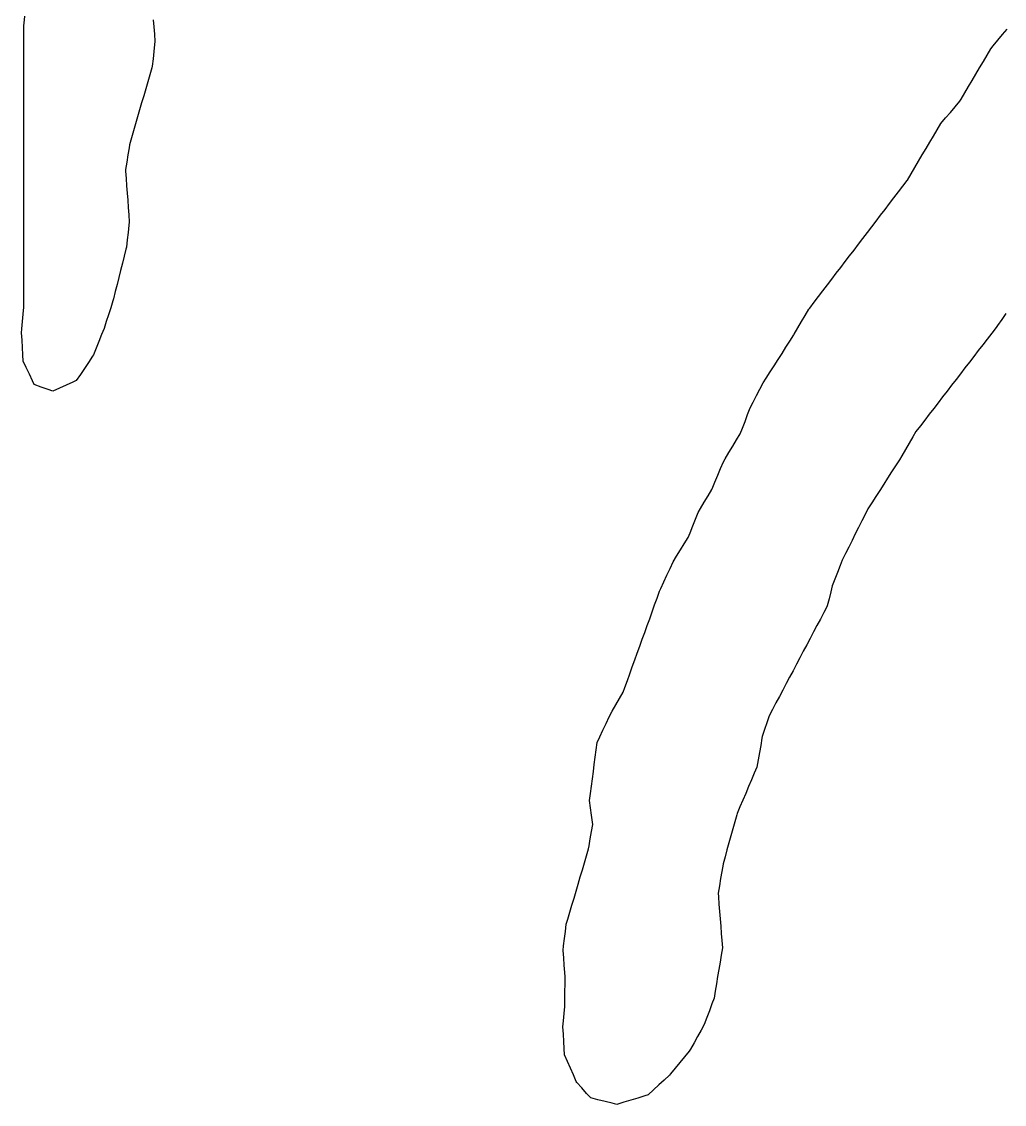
# Model space of a CAD drawing. Header units: millimetres. Extents: x 0 to 2762, y 6 to 2482.
# Drawn here: x 1153.1 to 1287.6, y 1142.6 to 1290.8 of the extents above; entities that cross this region are included whole.
import ezdxf

# ---------------------------------------------------------------- set-up
doc = ezdxf.new("R2010")
doc.units = ezdxf.units.MM
for name, color, linetype in [('ALL_HOLES', 1, 'Continuous'), ('OUTLINE_ISLAND_01_HOLE_82', 1, 'Continuous'), ('OUTLINE_ISLAND_01_HOLE_87', 1, 'Continuous')]:
    doc.layers.add(name, color=color, linetype=linetype)

msp = doc.modelspace()

# ---------------------------------------------------------------- linework, layer by layer
at = {"layer": 'ALL_HOLES'}
for points in [[(1171.1267, 1291.0813), (1171.2056, 1290.0844), (1171.2844, 1289.0875), (1171.3633, 1288.0906), (1171.3211, 1287.7074), (1171.2118, 1286.7134), (1171.1025, 1285.7194), (1170.9931, 1284.7254), (1170.932, 1284.5135), (1170.6548, 1283.5527), (1170.3776, 1282.5919), (1170.1003, 1281.6311), (1169.8231, 1280.6703), (1169.5459, 1279.7095), (1169.2687, 1278.7487), (1168.9915, 1277.7879), (1168.7143, 1276.8271), (1168.4371, 1275.8663), (1168.1599, 1274.9054), (1167.8826, 1273.9446), (1167.8181, 1273.5494), (1167.6569, 1272.5625), (1167.4958, 1271.5755), (1167.3346, 1270.5886), (1167.3517, 1270.3465), (1167.422, 1269.349), (1167.4923, 1268.3514), (1167.5626, 1267.3539), (1167.6329, 1266.3564), (1167.7032, 1265.3588), (1167.7735, 1264.3613), (1167.8438, 1263.3638), (1167.7965, 1262.9451), (1167.6844, 1261.9514), (1167.5722, 1260.9577), (1167.4601, 1259.964), (1167.39, 1259.6819), (1167.1489, 1258.7114), (1166.9079, 1257.7408), (1166.6669, 1256.7703), (1166.4258, 1255.7998), (1166.1848, 1254.8293), (1165.9438, 1253.8588), (1165.7027, 1252.8883), (1165.6128, 1252.6067), (1165.3084, 1251.6542), (1165.004, 1250.7017), (1164.6996, 1249.7491), (1164.3952, 1248.7966), (1164.0719, 1247.9838), (1163.7023, 1247.0546), (1163.3327, 1246.1254), (1162.9631, 1245.1962), (1162.836, 1245.0079), (1162.2768, 1244.1789), (1161.7176, 1243.3499), (1161.1584, 1242.5209), (1160.5992, 1241.6918), (1160.1341, 1241.4796), (1159.2244, 1241.0645), (1158.3146, 1240.6494), (1157.4048, 1240.2342), (1156.7427, 1240.4698), (1155.8005, 1240.805), (1154.8584, 1241.1402), (1154.6165, 1241.6489), (1154.1871, 1242.552), (1153.7576, 1243.4551), (1153.3282, 1244.3582), (1153.2831, 1245.2243), (1153.231, 1246.223), (1153.179, 1247.2216), (1153.127, 1248.2203), (1153.1694, 1248.761), (1153.2475, 1249.758), (1153.3256, 1250.7549), (1153.4037, 1251.7519), (1153.4042, 1252.2978), (1153.4051, 1253.2978), (1153.406, 1254.2978), (1153.4069, 1255.2978), (1153.4078, 1256.2978), (1153.4087, 1257.2978), (1153.4096, 1258.2978), (1153.4105, 1259.2978), (1153.4114, 1260.2978), (1153.4123, 1261.2978), (1153.4132, 1262.2978), (1153.4141, 1263.2978), (1153.415, 1264.2978), (1153.4159, 1265.2978), (1153.4169, 1266.2978), (1153.4178, 1267.2978), (1153.4187, 1268.2978), (1153.4196, 1269.2978), (1153.4205, 1270.2978), (1153.4214, 1271.2978), (1153.4223, 1272.2978), (1153.4232, 1273.2978), (1153.4241, 1274.2978), (1153.425, 1275.2978), (1153.4259, 1276.2978), (1153.4268, 1277.2978), (1153.4277, 1278.2978), (1153.4286, 1279.2978), (1153.4295, 1280.2978), (1153.4304, 1281.2978), (1153.4313, 1282.2978), (1153.4322, 1283.2978), (1153.4331, 1284.2978), (1153.434, 1285.2978), (1153.4349, 1286.2978), (1153.4358, 1287.2978), (1153.4367, 1288.2978), (1153.4376, 1289.2978), (1153.4385, 1290.2978), (1153.4617, 1290.5894), (1153.5409, 1291.5862)], [(1287.7883, 1250.8855), (1287.23, 1250.0559), (1286.6717, 1249.2263), (1286.4653, 1248.9583), (1285.8552, 1248.166), (1285.2451, 1247.3737), (1284.635, 1246.5813), (1284.0249, 1245.789), (1283.4148, 1244.9967), (1282.8047, 1244.2044), (1282.1945, 1243.4121), (1281.5844, 1242.6198), (1280.9743, 1241.8274), (1280.3642, 1241.0351), (1279.7541, 1240.2428), (1279.144, 1239.4505), (1278.5339, 1238.6582), (1277.9238, 1237.8659), (1277.3137, 1237.0735), (1276.7036, 1236.2812), (1276.0934, 1235.4889), (1275.4833, 1234.6966), (1275.064, 1233.9716), (1274.5633, 1233.106), (1274.0626, 1232.2404), (1273.5619, 1231.3747), (1273.2309, 1230.8576), (1272.6919, 1230.0153), (1272.1529, 1229.173), (1271.6139, 1228.3307), (1271.0749, 1227.4884), (1270.5359, 1226.6461), (1269.9968, 1225.8038), (1269.4578, 1224.9615), (1268.9188, 1224.1192), (1268.5408, 1223.3672), (1268.0917, 1222.4737), (1267.6427, 1221.5802), (1267.1936, 1220.6867), (1266.7445, 1219.7932), (1266.2955, 1218.8997), (1265.8464, 1218.0062), (1265.3973, 1217.1127), (1265.1098, 1216.3695), (1264.749, 1215.4369), (1264.3881, 1214.5043), (1264.0273, 1213.5716), (1263.8323, 1212.775), (1263.5944, 1211.8037), (1263.3566, 1210.8324), (1263.3492, 1210.8183), (1262.882, 1209.9342), (1262.4148, 1209.05), (1261.9476, 1208.1659), (1261.4804, 1207.2817), (1261.0132, 1206.3976), (1260.546, 1205.5134), (1260.0788, 1204.6293), (1259.6116, 1203.7451), (1259.1444, 1202.861), (1258.6772, 1201.9768), (1258.21, 1201.0927), (1257.7428, 1200.2085), (1257.2756, 1199.3244), (1256.8084, 1198.4402), (1256.3412, 1197.5561), (1255.874, 1196.6719), (1255.4068, 1195.7877), (1255.097, 1194.8614), (1254.7798, 1193.913), (1254.4626, 1192.9647), (1254.4219, 1192.7325), (1254.249, 1191.7476), (1254.0761, 1190.7627), (1253.9032, 1189.7777), (1253.7304, 1188.7928), (1253.3706, 1187.9476), (1252.9789, 1187.0275), (1252.5872, 1186.1074), (1252.1955, 1185.1874), (1251.8038, 1184.2673), (1251.4121, 1183.3472), (1251.0204, 1182.4271), (1250.9764, 1182.2691), (1250.7086, 1181.3056), (1250.4407, 1180.3422), (1250.1729, 1179.3787), (1249.905, 1178.4152), (1249.6372, 1177.4518), (1249.3693, 1176.4883), (1249.1015, 1175.5249), (1249.0942, 1175.4821), (1248.9257, 1174.4964), (1248.7573, 1173.5107), (1248.5889, 1172.525), (1248.4205, 1171.5393), (1248.4621, 1171.0111), (1248.5407, 1170.0142), (1248.6193, 1169.0172), (1248.6979, 1168.0203), (1248.7765, 1167.0234), (1248.8551, 1166.0265), (1248.9337, 1165.0296), (1249.0123, 1164.0327), (1248.8502, 1163.0577), (1248.6862, 1162.0712), (1248.5221, 1161.0848), (1248.3581, 1160.0983), (1248.1941, 1159.1119), (1248.0301, 1158.1254), (1247.8661, 1157.139), (1247.5791, 1156.3653), (1247.2313, 1155.4277), (1246.8835, 1154.4902), (1246.5357, 1153.5526), (1246.1064, 1152.7855), (1245.618, 1151.9129), (1245.1297, 1151.0403), (1244.6413, 1150.1676), (1244.4392, 1149.9171), (1243.8114, 1149.1387), (1243.1836, 1148.3603), (1242.5558, 1147.5819), (1241.9281, 1146.8035), (1241.7486, 1146.6355), (1241.0187, 1145.952), (1240.2887, 1145.2685), (1239.5588, 1144.5849), (1238.8288, 1143.9014), (1238.3929, 1143.7705), (1237.4351, 1143.483), (1236.4774, 1143.1954), (1235.5196, 1142.9078), (1234.5618, 1142.6203), (1233.9253, 1142.7771), (1232.9543, 1143.0162), (1231.9834, 1143.2554), (1231.0124, 1143.4946), (1230.4344, 1144.126), (1229.7593, 1144.8637), (1229.0841, 1145.6014), (1229.0175, 1145.7535), (1228.6167, 1146.6697), (1228.2159, 1147.5858), (1227.8151, 1148.502), (1227.4143, 1149.4181), (1227.3656, 1150.2445), (1227.3067, 1151.2428), (1227.2479, 1152.2411), (1227.1891, 1153.2393), (1227.2584, 1154.0361), (1227.345, 1155.0324), (1227.4316, 1156.0286), (1227.4327, 1156.0872), (1227.451, 1157.087), (1227.4692, 1158.0868), (1227.4875, 1159.0867), (1227.5058, 1160.0865), (1227.4565, 1160.677), (1227.3733, 1161.6735), (1227.2901, 1162.6701), (1227.2069, 1163.6666), (1227.285, 1164.3061), (1227.4063, 1165.2987), (1227.5276, 1166.2913), (1227.6489, 1167.2839), (1227.8578, 1167.987), (1228.1427, 1168.9455), (1228.4276, 1169.9041), (1228.7125, 1170.8626), (1228.9974, 1171.8212), (1229.2823, 1172.7797), (1229.5672, 1173.7383), (1229.8521, 1174.6969), (1230.137, 1175.6554), (1230.4219, 1176.614), (1230.7067, 1177.5725), (1230.7744, 1177.985), (1230.9361, 1178.9718), (1231.0979, 1179.9586), (1231.2597, 1180.9455), (1231.2236, 1181.2212), (1231.0938, 1182.2127), (1230.964, 1183.2043), (1230.8342, 1184.1958), (1230.8345, 1184.198), (1230.9634, 1185.1896), (1231.0924, 1186.1812), (1231.2214, 1187.1729), (1231.3504, 1188.1645), (1231.4793, 1189.1562), (1231.6083, 1190.1478), (1231.7373, 1191.1395), (1231.8663, 1192.1311), (1232.2423, 1192.9382), (1232.6645, 1193.8447), (1233.0868, 1194.7512), (1233.5091, 1195.6577), (1233.9434, 1196.422), (1234.4375, 1197.2914), (1234.9315, 1198.1609), (1235.4256, 1199.0303), (1235.6619, 1199.685), (1236.0015, 1200.6256), (1236.3411, 1201.5662), (1236.6807, 1202.5068), (1237.0202, 1203.4474), (1237.3598, 1204.3879), (1237.6994, 1205.3285), (1238.039, 1206.2691), (1238.3785, 1207.2097), (1238.7181, 1208.1503), (1239.0577, 1209.0908), (1239.3972, 1210.0314), (1239.7368, 1210.972), (1240.0764, 1211.9126), (1240.416, 1212.8532), (1240.5894, 1213.2296), (1241.0078, 1214.1379), (1241.4261, 1215.0462), (1241.8445, 1215.9544), (1242.2629, 1216.8627), (1242.7478, 1217.6499), (1243.2724, 1218.5013), (1243.7969, 1219.3527), (1244.3214, 1220.2041), (1244.58, 1220.8559), (1244.9487, 1221.7854), (1245.3175, 1222.715), (1245.6863, 1223.6445), (1246.0116, 1224.1871), (1246.5257, 1225.0448), (1247.0399, 1225.9025), (1247.554, 1226.7602), (1247.6012, 1226.8728), (1247.988, 1227.795), (1248.3747, 1228.7172), (1248.7615, 1229.6394), (1249.1482, 1230.5616), (1249.394, 1230.9745), (1249.9055, 1231.8338), (1250.4169, 1232.6932), (1250.9284, 1233.5525), (1251.4398, 1234.4118), (1251.7372, 1235.1742), (1252.1006, 1236.1059), (1252.4639, 1237.0375), (1252.8273, 1237.9692), (1253.2257, 1238.7366), (1253.6865, 1239.6241), (1254.1473, 1240.5116), (1254.6081, 1241.3991), (1255.011, 1242.0295), (1255.5495, 1242.8722), (1256.088, 1243.7148), (1256.6265, 1244.5574), (1257.165, 1245.4001), (1257.7035, 1246.2427), (1258.2419, 1247.0853), (1258.7804, 1247.9279), (1258.8363, 1248.0237), (1259.3401, 1248.8875), (1259.8439, 1249.7513), (1260.3477, 1250.6151), (1260.8516, 1251.4789), (1260.9486, 1251.6059), (1261.5557, 1252.4005), (1262.1628, 1253.1952), (1262.7699, 1253.9898), (1263.377, 1254.7844), (1263.9841, 1255.579), (1264.5912, 1256.3737), (1265.1983, 1257.1683), (1265.8054, 1257.9629), (1266.4125, 1258.7576), (1267.0195, 1259.5522), (1267.6266, 1260.3468), (1268.2337, 1261.1415), (1268.8408, 1261.9361), (1269.4479, 1262.7307), (1270.055, 1263.5254), (1270.6621, 1264.32), (1271.2692, 1265.1146), (1271.8763, 1265.9092), (1272.4834, 1266.7039), (1273.0905, 1267.4985), (1273.6976, 1268.2931), (1274.3047, 1269.0878), (1274.331, 1269.1324), (1274.8391, 1269.9937), (1275.3473, 1270.8549), (1275.8555, 1271.7162), (1276.3636, 1272.5775), (1276.8718, 1273.4387), (1277.3799, 1274.3), (1277.8881, 1275.1613), (1278.3962, 1276.0225), (1278.9044, 1276.8838), (1279.5456, 1277.6326), (1280.196, 1278.3922), (1280.8463, 1279.1518), (1281.4967, 1279.9114), (1281.6626, 1280.1923), (1282.1712, 1281.0533), (1282.6798, 1281.9143), (1283.1884, 1282.7753), (1283.697, 1283.6363), (1284.2055, 1284.4973), (1284.7141, 1285.3584), (1285.2227, 1286.2194), (1285.7313, 1287.0804), (1286.0751, 1287.4944), (1286.7138, 1288.2639), (1287.3526, 1289.0333), (1287.9913, 1289.8027)]]:
    msp.add_lwpolyline(points, dxfattribs=at)
at = {"layer": 'OUTLINE_ISLAND_01_HOLE_82'}
msp.add_lwpolyline([(1287.7883, 1250.8855), (1287.23, 1250.0559), (1286.6717, 1249.2263), (1286.4653, 1248.9583), (1285.8552, 1248.166), (1285.2451, 1247.3737), (1284.635, 1246.5813), (1284.0249, 1245.789), (1283.4148, 1244.9967), (1282.8047, 1244.2044), (1282.1945, 1243.4121), (1281.5844, 1242.6198), (1280.9743, 1241.8274), (1280.3642, 1241.0351), (1279.7541, 1240.2428), (1279.144, 1239.4505), (1278.5339, 1238.6582), (1277.9238, 1237.8659), (1277.3137, 1237.0735), (1276.7036, 1236.2812), (1276.0934, 1235.4889), (1275.4833, 1234.6966), (1275.064, 1233.9716), (1274.5633, 1233.106), (1274.0626, 1232.2404), (1273.5619, 1231.3747), (1273.2309, 1230.8576), (1272.6919, 1230.0153), (1272.1529, 1229.173), (1271.6139, 1228.3307), (1271.0749, 1227.4884), (1270.5359, 1226.6461), (1269.9968, 1225.8038), (1269.4578, 1224.9615), (1268.9188, 1224.1192), (1268.5408, 1223.3672), (1268.0917, 1222.4737), (1267.6427, 1221.5802), (1267.1936, 1220.6867), (1266.7445, 1219.7932), (1266.2955, 1218.8997), (1265.8464, 1218.0062), (1265.3973, 1217.1127), (1265.1098, 1216.3695), (1264.749, 1215.4369), (1264.3881, 1214.5043), (1264.0273, 1213.5716), (1263.8323, 1212.775), (1263.5944, 1211.8037), (1263.3566, 1210.8324), (1263.3492, 1210.8183), (1262.882, 1209.9342), (1262.4148, 1209.05), (1261.9476, 1208.1659), (1261.4804, 1207.2817), (1261.0132, 1206.3976), (1260.546, 1205.5134), (1260.0788, 1204.6293), (1259.6116, 1203.7451), (1259.1444, 1202.861), (1258.6772, 1201.9768), (1258.21, 1201.0927), (1257.7428, 1200.2085), (1257.2756, 1199.3244), (1256.8084, 1198.4402), (1256.3412, 1197.5561), (1255.874, 1196.6719), (1255.4068, 1195.7877), (1255.097, 1194.8614), (1254.7798, 1193.913), (1254.4626, 1192.9647), (1254.4219, 1192.7325), (1254.249, 1191.7476), (1254.0761, 1190.7627), (1253.9032, 1189.7777), (1253.7304, 1188.7928), (1253.3706, 1187.9476), (1252.9789, 1187.0275), (1252.5872, 1186.1074), (1252.1955, 1185.1874), (1251.8038, 1184.2673), (1251.4121, 1183.3472), (1251.0204, 1182.4271), (1250.9764, 1182.2691), (1250.7086, 1181.3056), (1250.4407, 1180.3422), (1250.1729, 1179.3787), (1249.905, 1178.4152), (1249.6372, 1177.4518), (1249.3693, 1176.4883), (1249.1015, 1175.5249), (1249.0942, 1175.4821), (1248.9257, 1174.4964), (1248.7573, 1173.5107), (1248.5889, 1172.525), (1248.4205, 1171.5393), (1248.4621, 1171.0111), (1248.5407, 1170.0142), (1248.6193, 1169.0172), (1248.6979, 1168.0203), (1248.7765, 1167.0234), (1248.8551, 1166.0265), (1248.9337, 1165.0296), (1249.0123, 1164.0327), (1248.8502, 1163.0577), (1248.6862, 1162.0712), (1248.5221, 1161.0848), (1248.3581, 1160.0983), (1248.1941, 1159.1119), (1248.0301, 1158.1254), (1247.8661, 1157.139), (1247.5791, 1156.3653), (1247.2313, 1155.4277), (1246.8835, 1154.4902), (1246.5357, 1153.5526), (1246.1064, 1152.7855), (1245.618, 1151.9129), (1245.1297, 1151.0403), (1244.6413, 1150.1676), (1244.4392, 1149.9171), (1243.8114, 1149.1387), (1243.1836, 1148.3603), (1242.5558, 1147.5819), (1241.9281, 1146.8035), (1241.7486, 1146.6355), (1241.0187, 1145.952), (1240.2887, 1145.2685), (1239.5588, 1144.5849), (1238.8288, 1143.9014), (1238.3929, 1143.7705), (1237.4351, 1143.483), (1236.4774, 1143.1954), (1235.5196, 1142.9078), (1234.5618, 1142.6203), (1233.9253, 1142.7771), (1232.9543, 1143.0162), (1231.9834, 1143.2554), (1231.0124, 1143.4946), (1230.4344, 1144.126), (1229.7593, 1144.8637), (1229.0841, 1145.6014), (1229.0175, 1145.7535), (1228.6167, 1146.6697), (1228.2159, 1147.5858), (1227.8151, 1148.502), (1227.4143, 1149.4181), (1227.3656, 1150.2445), (1227.3067, 1151.2428), (1227.2479, 1152.2411), (1227.1891, 1153.2393), (1227.2584, 1154.0361), (1227.345, 1155.0324), (1227.4316, 1156.0286), (1227.4327, 1156.0872), (1227.451, 1157.087), (1227.4692, 1158.0868), (1227.4875, 1159.0867), (1227.5058, 1160.0865), (1227.4565, 1160.677), (1227.3733, 1161.6735), (1227.2901, 1162.6701), (1227.2069, 1163.6666), (1227.285, 1164.3061), (1227.4063, 1165.2987), (1227.5276, 1166.2913), (1227.6489, 1167.2839), (1227.8578, 1167.987), (1228.1427, 1168.9455), (1228.4276, 1169.9041), (1228.7125, 1170.8626), (1228.9974, 1171.8212), (1229.2823, 1172.7797), (1229.5672, 1173.7383), (1229.8521, 1174.6969), (1230.137, 1175.6554), (1230.4219, 1176.614), (1230.7067, 1177.5725), (1230.7744, 1177.985), (1230.9361, 1178.9718), (1231.0979, 1179.9586), (1231.2597, 1180.9455), (1231.2236, 1181.2212), (1231.0938, 1182.2127), (1230.964, 1183.2043), (1230.8342, 1184.1958), (1230.8345, 1184.198), (1230.9634, 1185.1896), (1231.0924, 1186.1812), (1231.2214, 1187.1729), (1231.3504, 1188.1645), (1231.4793, 1189.1562), (1231.6083, 1190.1478), (1231.7373, 1191.1395), (1231.8663, 1192.1311), (1232.2423, 1192.9382), (1232.6645, 1193.8447), (1233.0868, 1194.7512), (1233.5091, 1195.6577), (1233.9434, 1196.422), (1234.4375, 1197.2914), (1234.9315, 1198.1609), (1235.4256, 1199.0303), (1235.6619, 1199.685), (1236.0015, 1200.6256), (1236.3411, 1201.5662), (1236.6807, 1202.5068), (1237.0202, 1203.4474), (1237.3598, 1204.3879), (1237.6994, 1205.3285), (1238.039, 1206.2691), (1238.3785, 1207.2097), (1238.7181, 1208.1503), (1239.0577, 1209.0908), (1239.3972, 1210.0314), (1239.7368, 1210.972), (1240.0764, 1211.9126), (1240.416, 1212.8532), (1240.5894, 1213.2296), (1241.0078, 1214.1379), (1241.4261, 1215.0462), (1241.8445, 1215.9544), (1242.2629, 1216.8627), (1242.7478, 1217.6499), (1243.2724, 1218.5013), (1243.7969, 1219.3527), (1244.3214, 1220.2041), (1244.58, 1220.8559), (1244.9487, 1221.7854), (1245.3175, 1222.715), (1245.6863, 1223.6445), (1246.0116, 1224.1871), (1246.5257, 1225.0448), (1247.0399, 1225.9025), (1247.554, 1226.7602), (1247.6012, 1226.8728), (1247.988, 1227.795), (1248.3747, 1228.7172), (1248.7615, 1229.6394), (1249.1482, 1230.5616), (1249.394, 1230.9745), (1249.9055, 1231.8338), (1250.4169, 1232.6932), (1250.9284, 1233.5525), (1251.4398, 1234.4118), (1251.7372, 1235.1742), (1252.1006, 1236.1059), (1252.4639, 1237.0375), (1252.8273, 1237.9692), (1253.2257, 1238.7366), (1253.6865, 1239.6241), (1254.1473, 1240.5116), (1254.6081, 1241.3991), (1255.011, 1242.0295), (1255.5495, 1242.8722), (1256.088, 1243.7148), (1256.6265, 1244.5574), (1257.165, 1245.4001), (1257.7035, 1246.2427), (1258.2419, 1247.0853), (1258.7804, 1247.9279), (1258.8363, 1248.0237), (1259.3401, 1248.8875), (1259.8439, 1249.7513), (1260.3477, 1250.6151), (1260.8516, 1251.4789), (1260.9486, 1251.6059), (1261.5557, 1252.4005), (1262.1628, 1253.1952), (1262.7699, 1253.9898), (1263.377, 1254.7844), (1263.9841, 1255.579), (1264.5912, 1256.3737), (1265.1983, 1257.1683), (1265.8054, 1257.9629), (1266.4125, 1258.7576), (1267.0195, 1259.5522), (1267.6266, 1260.3468), (1268.2337, 1261.1415), (1268.8408, 1261.9361), (1269.4479, 1262.7307), (1270.055, 1263.5254), (1270.6621, 1264.32), (1271.2692, 1265.1146), (1271.8763, 1265.9092), (1272.4834, 1266.7039), (1273.0905, 1267.4985), (1273.6976, 1268.2931), (1274.3047, 1269.0878), (1274.331, 1269.1324), (1274.8391, 1269.9937), (1275.3473, 1270.8549), (1275.8555, 1271.7162), (1276.3636, 1272.5775), (1276.8718, 1273.4387), (1277.3799, 1274.3), (1277.8881, 1275.1613), (1278.3962, 1276.0225), (1278.9044, 1276.8838), (1279.5456, 1277.6326), (1280.196, 1278.3922), (1280.8463, 1279.1518), (1281.4967, 1279.9114), (1281.6626, 1280.1923), (1282.1712, 1281.0533), (1282.6798, 1281.9143), (1283.1884, 1282.7753), (1283.697, 1283.6363), (1284.2055, 1284.4973), (1284.7141, 1285.3584), (1285.2227, 1286.2194), (1285.7313, 1287.0804), (1286.0751, 1287.4944), (1286.7138, 1288.2639), (1287.3526, 1289.0333), (1287.9913, 1289.8027)], dxfattribs=at)
at = {"layer": 'OUTLINE_ISLAND_01_HOLE_87'}
msp.add_lwpolyline([(1171.1267, 1291.0813), (1171.2056, 1290.0844), (1171.2844, 1289.0875), (1171.3633, 1288.0906), (1171.3211, 1287.7074), (1171.2118, 1286.7134), (1171.1025, 1285.7194), (1170.9931, 1284.7254), (1170.932, 1284.5135), (1170.6548, 1283.5527), (1170.3776, 1282.5919), (1170.1003, 1281.6311), (1169.8231, 1280.6703), (1169.5459, 1279.7095), (1169.2687, 1278.7487), (1168.9915, 1277.7879), (1168.7143, 1276.8271), (1168.4371, 1275.8663), (1168.1599, 1274.9054), (1167.8826, 1273.9446), (1167.8181, 1273.5494), (1167.6569, 1272.5625), (1167.4958, 1271.5755), (1167.3346, 1270.5886), (1167.3517, 1270.3465), (1167.422, 1269.349), (1167.4923, 1268.3514), (1167.5626, 1267.3539), (1167.6329, 1266.3564), (1167.7032, 1265.3588), (1167.7735, 1264.3613), (1167.8438, 1263.3638), (1167.7965, 1262.9451), (1167.6844, 1261.9514), (1167.5722, 1260.9577), (1167.4601, 1259.964), (1167.39, 1259.6819), (1167.1489, 1258.7114), (1166.9079, 1257.7408), (1166.6669, 1256.7703), (1166.4258, 1255.7998), (1166.1848, 1254.8293), (1165.9438, 1253.8588), (1165.7027, 1252.8883), (1165.6128, 1252.6067), (1165.3084, 1251.6542), (1165.004, 1250.7017), (1164.6996, 1249.7491), (1164.3952, 1248.7966), (1164.0719, 1247.9838), (1163.7023, 1247.0546), (1163.3327, 1246.1254), (1162.9631, 1245.1962), (1162.836, 1245.0079), (1162.2768, 1244.1789), (1161.7176, 1243.3499), (1161.1584, 1242.5209), (1160.5992, 1241.6918), (1160.1341, 1241.4796), (1159.2244, 1241.0645), (1158.3146, 1240.6494), (1157.4048, 1240.2342), (1156.7427, 1240.4698), (1155.8005, 1240.805), (1154.8584, 1241.1402), (1154.6165, 1241.6489), (1154.1871, 1242.552), (1153.7576, 1243.4551), (1153.3282, 1244.3582), (1153.2831, 1245.2243), (1153.231, 1246.223), (1153.179, 1247.2216), (1153.127, 1248.2203), (1153.1694, 1248.761), (1153.2475, 1249.758), (1153.3256, 1250.7549), (1153.4037, 1251.7519), (1153.4042, 1252.2978), (1153.4051, 1253.2978), (1153.406, 1254.2978), (1153.4069, 1255.2978), (1153.4078, 1256.2978), (1153.4087, 1257.2978), (1153.4096, 1258.2978), (1153.4105, 1259.2978), (1153.4114, 1260.2978), (1153.4123, 1261.2978), (1153.4132, 1262.2978), (1153.4141, 1263.2978), (1153.415, 1264.2978), (1153.4159, 1265.2978), (1153.4169, 1266.2978), (1153.4178, 1267.2978), (1153.4187, 1268.2978), (1153.4196, 1269.2978), (1153.4205, 1270.2978), (1153.4214, 1271.2978), (1153.4223, 1272.2978), (1153.4232, 1273.2978), (1153.4241, 1274.2978), (1153.425, 1275.2978), (1153.4259, 1276.2978), (1153.4268, 1277.2978), (1153.4277, 1278.2978), (1153.4286, 1279.2978), (1153.4295, 1280.2978), (1153.4304, 1281.2978), (1153.4313, 1282.2978), (1153.4322, 1283.2978), (1153.4331, 1284.2978), (1153.434, 1285.2978), (1153.4349, 1286.2978), (1153.4358, 1287.2978), (1153.4367, 1288.2978), (1153.4376, 1289.2978), (1153.4385, 1290.2978), (1153.4617, 1290.5894), (1153.5409, 1291.5862)], dxfattribs=at)

doc.saveas('drawing.dxf')
